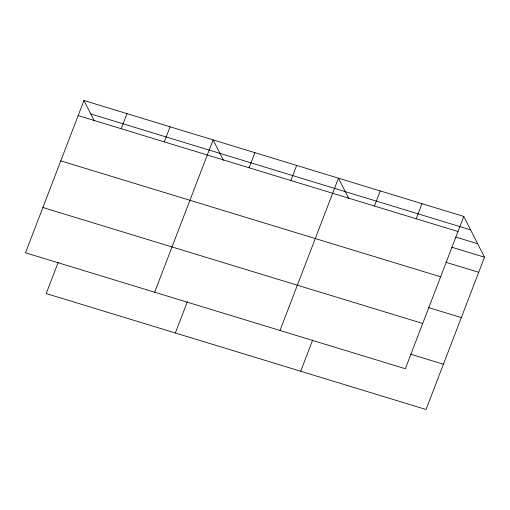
<?xml version="1.0" encoding="UTF-8"?>
<svg xmlns="http://www.w3.org/2000/svg" width="510" height="510" viewBox="0 0 510 510"><rect width="100%" height="100%" fill="white"/><g stroke="black" fill="none" stroke-linecap="round" stroke-linejoin="round"><path stroke-width="0.76" d="M83.959 100.495L25.5 252.794L405.335 368.736L463.794 216.438L83.959 100.495L94.312 120.883M58.172 262.389L46.206 293.562L426.041 409.505L484.5 257.206L463.794 216.438M121.214 128.737L127.009 113.641M164.265 141.876L170.059 126.78M154.645 292.217L213.103 139.918L223.456 160.299M175.344 332.979L187.317 301.805M249.09 167.771L254.885 152.668M290.872 180.521L296.667 165.425M279.99 330.474L338.449 178.181L348.802 198.562M300.696 371.242L312.662 340.068M374.436 206.027L380.231 190.931M416.217 218.784L422.012 203.688M90.793 113.953L470.628 229.889M78.164 115.591L457.999 231.534M455.64 237.029L477.666 243.754M451.834 247.235L484.5 257.206M446.04 262.331L478.705 272.302M60.786 160.873L440.621 276.809M428.661 307.606L461.327 317.577M42.878 207.519L422.714 323.461M410.754 354.252L443.419 364.223"/></g></svg>
